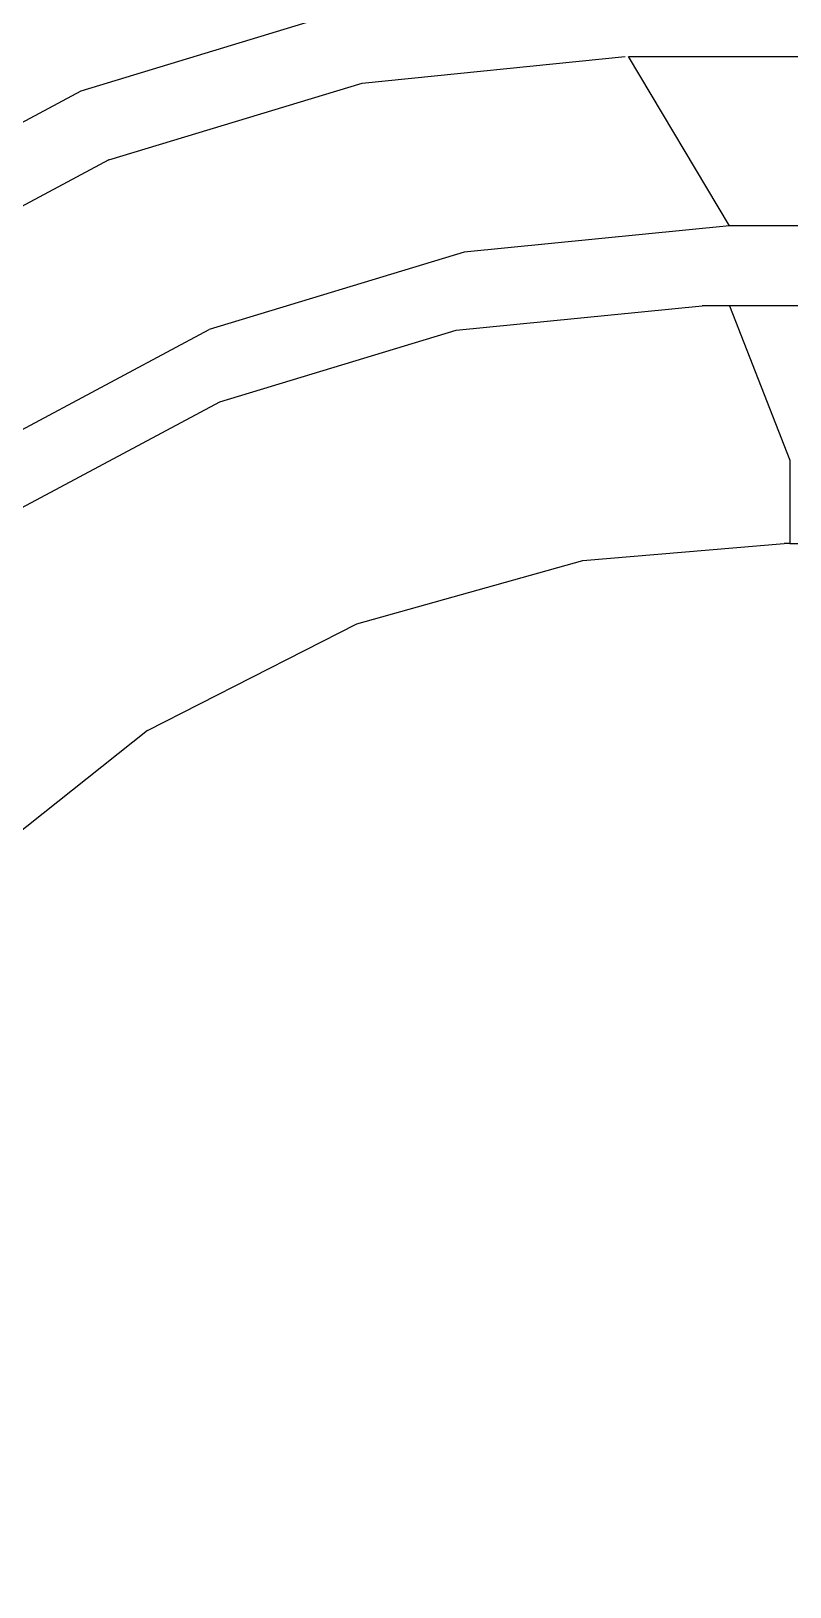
# Model space of a CAD drawing. Extents: x 0 to 153, y -230 to 0.
# Drawn here: x 24.35 to 36.66, y -38.02 to -12.78 of the extents above; entities that cross this region are included whole.
import ezdxf

# ---------------------------------------------------------------- set-up
doc = ezdxf.new("R2010")
doc.units = 0
doc.header["$MEASUREMENT"] = 0
for name, color, linetype in [('Layer1', 252, 'CONTINUOUS'), ('Layer2', 252, 'CONTINUOUS'), ('Layer3', 254, 'CONTINUOUS')]:
    doc.layers.add(name, color=color, linetype=linetype)

msp = doc.modelspace()

# ---------------------------------------------------------------- linework, layer by layer
at = {"layer": 'Layer1', "linetype": 'Continuous', "invisible_edges": 15}
for points in [[(25.732, -10.027, 166.833), (25.732, -10.027, 166.833), (19.206, -12.857, 221.002), (27.325, -9.035, 221.002)], [(19.206, -12.857, 221.002), (19.206, -12.857, 221.002), (23.855, -10.886, 154.7), (25.732, -10.027, 166.833)], [(119.13, -14.068, 88.323), (33.868, -14.068, 88.323), (32.306, -11.451, 127.219), (120.692, -11.451, 127.219)], [(25.897, -12.61, 125.414), (25.897, -12.61, 125.414), (29.53, -11.682, 126.609), (26.672, -13.798, 107.487)], [(26.672, -13.798, 107.487), (26.672, -13.798, 107.487), (29.924, -13.017, 107.565), (29.53, -11.682, 126.609)], [(29.53, -11.682, 126.609), (29.53, -11.682, 126.609), (33.092, -12.766, 107.675), (29.924, -13.017, 107.565)], [(24.768, -13.039, 125.147), (24.768, -13.039, 125.147), (23.72, -12.385, 127.853), (24.662, -12.041, 127.853)], [(25.897, -12.61, 125.414), (25.897, -12.61, 125.414), (24.768, -13.039, 125.147), (24.662, -12.041, 127.853)], [(22.381, -14.168, 125.063), (22.381, -14.168, 125.063), (24.768, -13.039, 125.147), (23.72, -12.385, 127.853)], [(26.672, -13.798, 107.487), (26.672, -13.798, 107.487), (24.768, -13.039, 125.147), (25.897, -12.61, 125.414)], [(33.737, -14.068, 88.321), (33.868, -14.068, 88.323), (33.092, -12.766, 107.675), (29.924, -13.017, 107.565)], [(22.381, -14.168, 125.063), (22.381, -14.168, 125.063), (24.768, -13.039, 125.147), (26.672, -13.798, 107.487)], [(29.924, -13.017, 107.565), (29.924, -13.017, 107.565), (25.962, -15.647, 88.142), (29.765, -14.486, 88.208)], [(25.962, -15.647, 88.142), (25.962, -15.647, 88.142), (26.672, -13.798, 107.487), (29.924, -13.017, 107.565)], [(33.737, -14.068, 88.321), (33.737, -14.068, 88.321), (29.765, -14.486, 88.208), (29.924, -13.017, 107.565)], [(23.696, -15.032, 107.451), (23.696, -15.032, 107.451), (26.672, -13.798, 107.487), (22.381, -14.168, 125.063)], [(25.962, -15.647, 88.142), (25.962, -15.647, 88.142), (23.696, -15.032, 107.451), (26.672, -13.798, 107.487)], [(30.857, -14.991, 85.992), (30.857, -14.991, 85.992), (29.765, -14.486, 88.208), (33.737, -14.068, 88.321)], [(33.737, -15.488, 83.675), (33.737, -15.488, 83.675), (30.857, -14.991, 85.992), (33.737, -14.068, 88.321)], [(33.737, -15.488, 83.675), (34.057, -15.484, 83.686), (33.869, -14.068, 88.323), (33.737, -14.068, 88.321)], [(34.057, -15.484, 83.686), (33.868, -14.068, 88.323), (119.13, -14.068, 88.323), (118.942, -15.484, 83.686)], [(25.354, -16.639, 85.992), (25.354, -16.639, 85.992), (25.962, -15.647, 88.142), (29.765, -14.486, 88.208)], [(25.354, -16.639, 85.992), (25.354, -16.639, 85.992), (28.044, -15.616, 85.992), (29.765, -14.486, 88.208)], [(30.857, -14.991, 85.992), (30.857, -14.991, 85.992), (28.044, -15.616, 85.992), (29.765, -14.486, 88.208)], [(25.962, -15.647, 88.142), (25.962, -15.647, 88.142), (22.641, -17.382, 88.125), (23.696, -15.032, 107.451)], [(29.77, -15.973, 83.455), (29.77, -15.973, 83.455), (28.044, -15.616, 85.992), (30.857, -14.991, 85.992)], [(33.737, -15.488, 83.675), (33.737, -15.488, 83.675), (29.77, -15.973, 83.455), (30.857, -14.991, 85.992)], [(28.044, -15.616, 85.992), (28.044, -15.616, 85.992), (28.271, -16.372, 83.406), (25.354, -16.639, 85.992)], [(29.77, -15.973, 83.455), (29.77, -15.973, 83.455), (28.271, -16.372, 83.406), (28.044, -15.616, 85.992)], [(34.797, -16.724, 65.256), (34.797, -16.724, 65.256), (29.77, -15.973, 83.455), (33.737, -15.488, 83.675)], [(33.737, -15.488, 83.675), (34.057, -15.484, 83.686), (34.797, -16.724, 65.256)], [(117.445, -17.994, 46.393), (35.554, -17.994, 46.393), (34.057, -15.484, 83.686), (118.942, -15.484, 83.686)], [(22.836, -18.046, 85.992), (22.836, -18.046, 85.992), (22.641, -17.382, 88.125), (25.962, -15.647, 88.142)], [(22.836, -18.046, 85.992), (22.836, -18.046, 85.992), (25.354, -16.639, 85.992), (25.962, -15.647, 88.142)], [(28.687, -17.707, 65.077), (28.687, -17.707, 65.077), (28.271, -16.372, 83.406), (29.77, -15.973, 83.455)], [(29.77, -15.973, 83.455), (29.77, -15.973, 83.455), (28.687, -17.707, 65.077), (31.782, -16.964, 65.151)], [(34.797, -16.724, 65.256), (34.797, -16.724, 65.256), (31.782, -16.964, 65.151), (29.77, -15.973, 83.455)], [(28.271, -16.372, 83.406), (28.271, -16.372, 83.406), (26.197, -17.141, 83.369), (25.354, -16.639, 85.992)], [(28.687, -17.707, 65.077), (28.687, -17.707, 65.077), (25.854, -18.881, 65.042), (28.271, -16.372, 83.406)], [(28.271, -16.372, 83.406), (28.271, -16.372, 83.406), (26.197, -17.141, 83.369), (25.854, -18.881, 65.042)], [(26.197, -17.141, 83.369), (26.197, -17.141, 83.369), (25.354, -16.639, 85.992), (22.836, -18.046, 85.992)], [(34.797, -16.724, 65.256), (31.782, -16.964, 65.151), (35.554, -17.994, 46.393)], [(23.274, -18.712, 83.386), (23.274, -18.712, 83.386), (26.197, -17.141, 83.369), (22.836, -18.046, 85.992)], [(25.854, -18.881, 65.042), (25.854, -18.881, 65.042), (23.274, -18.712, 83.386), (26.197, -17.141, 83.369)], [(31.782, -16.964, 65.151), (31.782, -16.964, 65.151), (28.439, -19.33, 46.251), (31.635, -18.394, 46.297)], [(28.439, -19.33, 46.251), (28.439, -19.33, 46.251), (28.687, -17.707, 65.077), (31.782, -16.964, 65.151)], [(35.554, -17.994, 46.393), (35.554, -17.994, 46.393), (31.635, -18.394, 46.297), (31.782, -16.964, 65.151)], [(28.687, -17.707, 65.077), (28.687, -17.707, 65.077), (25.382, -20.825, 46.242), (28.439, -19.33, 46.251)], [(25.382, -20.825, 46.242), (25.382, -20.825, 46.242), (25.854, -18.881, 65.042), (28.687, -17.707, 65.077)], [(32.625, -18.916, 44.214), (32.625, -18.916, 44.214), (31.635, -18.394, 46.297), (35.554, -17.994, 46.393)], [(35.493, -18.752, 44.069), (35.493, -18.752, 44.069), (32.625, -18.916, 44.214), (35.554, -17.994, 46.393)], [(117.566, -19.509, 41.749), (117.445, -17.994, 46.393), (35.554, -17.994, 46.393), (35.432, -19.509, 41.749)], [(29.886, -19.54, 44.214), (29.886, -19.54, 44.214), (28.439, -19.33, 46.251), (31.635, -18.394, 46.297)], [(29.886, -19.54, 44.214), (29.886, -19.54, 44.214), (32.625, -18.916, 44.214), (31.635, -18.394, 46.297)], [(23.274, -18.712, 83.386), (23.274, -18.712, 83.386), (23.172, -20.523, 65.045), (25.854, -18.881, 65.042)], [(25.854, -18.881, 65.042), (25.854, -18.881, 65.042), (23.172, -20.523, 65.045), (25.382, -20.825, 46.242)], [(31.527, -19.882, 41.909), (31.527, -19.882, 41.909), (29.886, -19.54, 44.214), (32.625, -18.916, 44.214)], [(35.432, -19.509, 41.749), (35.432, -19.509, 41.749), (31.527, -19.882, 41.909), (32.625, -18.916, 44.214)], [(35.432, -19.509, 41.749), (35.432, -19.509, 41.749), (32.625, -18.916, 44.214), (35.493, -18.752, 44.069)], [(25.382, -20.825, 46.242), (25.382, -20.825, 46.242), (24.835, -21.967, 44.214), (28.439, -19.33, 46.251)], [(24.835, -21.967, 44.214), (24.835, -21.967, 44.214), (27.273, -20.562, 44.214), (28.439, -19.33, 46.251)], [(28.439, -19.33, 46.251), (28.439, -19.33, 46.251), (27.273, -20.562, 44.214), (29.886, -19.54, 44.214)], [(30.1, -20.236, 41.98), (30.1, -20.236, 41.98), (27.273, -20.562, 44.214), (29.886, -19.54, 44.214)], [(31.527, -19.882, 41.909), (31.527, -19.882, 41.909), (30.1, -20.236, 41.98), (29.886, -19.54, 44.214)], [(35.432, -19.509, 41.634), (35.432, -19.509, 41.634), (31.527, -19.882, 41.793), (32.834, -21.461, 15.903)], [(32.834, -21.461, 15.903), (32.834, -21.461, 15.903), (36.087, -21.101, 16.857), (35.432, -19.509, 41.634)], [(116.343, -21.095, 16.947), (36.656, -21.095, 16.947), (35.432, -19.509, 41.634), (117.566, -19.509, 41.634)], [(36.087, -21.101, 16.857), (36.656, -21.095, 16.947), (35.432, -19.509, 41.634)], [(31.527, -19.882, 41.793), (31.527, -19.882, 41.793), (30.1, -20.236, 41.864), (31.052, -21.906, 15.589)], [(32.834, -21.461, 15.903), (32.834, -21.461, 15.903), (31.052, -21.906, 15.589), (31.527, -19.882, 41.793)], [(27.273, -20.562, 44.214), (27.273, -20.562, 44.214), (28.612, -20.738, 42.062), (30.1, -20.236, 41.98)], [(30.1, -20.236, 41.864), (30.1, -20.236, 41.864), (28.612, -20.738, 41.946), (29.996, -22.258, 15.463)], [(31.052, -21.906, 15.589), (31.052, -21.906, 15.589), (29.996, -22.258, 15.463), (30.1, -20.236, 41.864)], [(25.382, -20.825, 46.242), (25.382, -20.825, 46.242), (22.361, -23.051, 46.27), (23.172, -20.523, 65.045)], [(28.612, -20.738, 42.062), (28.612, -20.738, 42.062), (24.835, -21.967, 44.214), (27.273, -20.562, 44.214)], [(22.612, -23.733, 44.214), (22.612, -23.733, 44.214), (22.361, -23.051, 46.27), (25.382, -20.825, 46.242)], [(24.835, -21.967, 44.214), (24.835, -21.967, 44.214), (22.612, -23.733, 44.214), (25.382, -20.825, 46.242)], [(25.687, -22.185, 42.22), (25.687, -22.185, 42.22), (28.612, -20.738, 42.062), (24.835, -21.967, 44.214)], [(28.612, -20.738, 41.946), (28.612, -20.738, 41.946), (25.687, -22.185, 42.105), (27.069, -23.621, 15.346)], [(29.996, -22.258, 15.463), (29.996, -22.258, 15.463), (27.069, -23.621, 15.346), (28.612, -20.738, 41.946)], [(36.657, -21.097, 2.254), (17.748, -115.146, 2.254), (17.749, -77.244, 2.254)], [(36.657, -21.097, 2.254), (36.657, -208.905, 2.254), (17.748, -115.146, 2.254)], [(36.657, -21.097, 2.254), (17.749, -77.244, 2.254), (17.752, -39.051, 2.254)], [(17.788, -37.896, 2.254), (17.752, -39.049, 2.254), (36.656, -21.095, 2.254)], [(36.563, -21.095, 2.254), (17.887, -36.835, 2.254), (17.788, -37.896, 2.254)], [(36.563, -21.095, 2.254), (36.656, -21.095, 2.254), (17.788, -37.896, 2.254)], [(18.289, -34.654, 2.254), (17.887, -36.835, 2.254), (36.563, -21.095, 2.254)], [(20.648, -29.64, 2.254), (18.289, -34.654, 2.254), (36.563, -21.095, 2.254)], [(36.563, -21.095, 2.254), (20.648, -29.64, 2.254), (25.174, -24.864, 2.254)], [(25.174, -24.864, 2.254), (30.104, -22.219, 2.254), (36.563, -21.095, 2.254)], [(33.146, -21.402, 15.972), (36.563, -21.095, 2.254), (30.104, -22.219, 2.254)], [(36.563, -21.095, 2.254), (36.087, -21.101, 16.857), (33.146, -21.402, 15.972)], [(36.087, -21.101, 16.857), (36.656, -21.095, 16.947), (36.563, -21.095, 2.254)], [(116.343, -21.095, 2.254), (36.562, -21.095, 2.254), (36.656, -21.095, 16.947), (116.343, -21.095, 16.947)], [(30.104, -22.219, 2.254), (33.146, -21.402, 15.972), (30.105, -22.218, 15.474)], [(22.722, -24.449, 42.393), (22.722, -24.449, 42.393), (22.612, -23.733, 44.214), (24.835, -21.967, 44.214)], [(22.722, -24.449, 42.393), (22.722, -24.449, 42.393), (25.687, -22.185, 42.22), (24.835, -21.967, 44.214)], [(25.687, -22.185, 42.105), (25.687, -22.185, 42.105), (22.722, -24.449, 42.277), (25.171, -24.865, 15.487)], [(27.069, -23.621, 15.346), (27.069, -23.621, 15.346), (25.171, -24.865, 15.487), (25.687, -22.185, 42.105)], [(30, -22.256, 15.464), (30.104, -22.219, 2.254), (25.174, -24.864, 2.254)], [(27.071, -23.62, 15.346), (30, -22.256, 15.464), (25.174, -24.864, 2.254)], [(30, -22.256, 15.464), (30.105, -22.218, 15.474), (30.104, -22.219, 2.254)], [(25.171, -24.865, 15.487), (27.071, -23.62, 15.346), (25.174, -24.864, 2.254)], [(22.722, -24.449, 42.277), (22.722, -24.449, 42.277), (22.2, -27.609, 16.262), (24.48, -25.405, 15.594)], [(25.171, -24.865, 15.487), (25.171, -24.865, 15.487), (24.48, -25.405, 15.594), (22.722, -24.449, 42.277)], [(24.48, -25.404, 15.594), (25.174, -24.864, 2.254), (20.648, -29.64, 2.254)], [(24.48, -25.404, 15.594), (25.171, -24.865, 15.487), (25.174, -24.864, 2.254)], [(22.191, -27.619, 16.266), (24.48, -25.404, 15.594), (20.648, -29.64, 2.254)]]:
    msp.add_3dface(points, dxfattribs=at)
at = {"layer": 'Layer2', "linetype": 'Continuous'}
for points, invisible_edges in [([(26.201, -11.735, 105.397), (26.201, -11.735, 105.397), (22.877, -13.088, 105.354), (21.715, -11.855, 126.158)], 15), ([(25.156, -13.758, 85.377), (25.156, -13.758, 85.377), (22.877, -13.088, 105.354), (26.201, -11.735, 105.397)], 15), ([(29.483, -12.444, 85.381), (29.483, -12.444, 85.381), (25.156, -13.758, 85.377), (26.201, -11.735, 105.397)], 13), ([(29.483, -12.444, 85.381), (29.483, -12.444, 85.381), (29.497, -12.514, 85.076), (25.156, -13.758, 85.377)], 15), ([(25.156, -13.758, 85.377), (25.156, -13.758, 85.377), (25.183, -13.824, 85.074), (29.497, -12.514, 85.076)], 15), ([(29.497, -12.514, 85.076), (29.497, -12.514, 85.076), (29.532, -12.687, 84.791), (25.183, -13.824, 85.074)], 15), ([(29.532, -12.687, 84.791), (29.532, -12.687, 84.791), (29.584, -12.947, 84.577), (33.98, -12.407, 84.645)], 15), ([(33.98, -12.407, 84.645), (33.98, -12.407, 84.645), (30.109, -13.15, 84.469), (29.584, -12.947, 84.577)], 15), ([(33.98, -12.407, 84.645), (33.98, -12.407, 84.645), (33.603, -12.801, 84.471), (30.109, -13.15, 84.469)], 15), ([(33.98, -12.407, 84.645), (33.98, -12.797, 84.471), (33.603, -12.801, 84.471), (33.98, -12.407, 84.645)], 15), ([(33.98, -12.797, 84.471), (33.98, -12.797, 84.471), (34.037, -12.797, 84.471), (33.98, -12.407, 84.645)], 15), ([(33.98, -12.407, 84.645), (34.037, -12.797, 84.471), (118.962, -12.797, 84.471), (119.02, -12.407, 84.645)], 15), ([(29.532, -12.687, 84.791), (29.532, -12.687, 84.791), (25.251, -13.987, 84.79), (25.183, -13.824, 85.074)], 15), ([(25.251, -13.987, 84.79), (25.251, -13.987, 84.79), (29.584, -12.947, 84.577), (29.532, -12.687, 84.791)], 15), ([(29.668, -13.379, 84.415), (29.668, -13.379, 84.415), (33.603, -12.801, 84.471), (33.981, -12.944, 84.415)], 15), ([(29.668, -13.379, 84.415), (29.668, -13.379, 84.415), (30.109, -13.15, 84.469), (33.603, -12.801, 84.471)], 15), ([(33.98, -12.797, 84.471), (33.981, -12.944, 84.415), (33.603, -12.801, 84.471), (33.98, -12.797, 84.471)], 15), ([(34.037, -12.797, 84.471), (34.037, -12.942, 84.417), (33.98, -12.797, 84.471), (34.037, -12.797, 84.471)], 15), ([(33.98, -12.797, 84.471), (33.981, -12.944, 84.415), (34.037, -12.942, 84.417), (33.98, -12.797, 84.471)], 15), ([(118.962, -12.797, 84.471), (118.962, -12.942, 84.417), (34.037, -12.942, 84.417), (34.037, -12.797, 84.471)], 15), ([(25.156, -13.758, 85.377), (25.156, -13.758, 85.377), (19.726, -14.993, 105.356), (22.877, -13.088, 105.354)], 15), ([(29.584, -12.947, 84.577), (29.584, -12.947, 84.577), (25.353, -14.232, 84.577), (25.251, -13.987, 84.79)], 15), ([(25.353, -14.232, 84.577), (25.353, -14.232, 84.577), (29.584, -12.947, 84.577), (30.109, -13.15, 84.469)], 15), ([(33.981, -12.944, 84.415), (33.981, -12.944, 84.415), (33.981, -13.073, 84.31), (29.668, -13.379, 84.415)], 15), ([(29.694, -13.506, 84.31), (29.694, -13.506, 84.31), (29.668, -13.379, 84.415), (33.981, -13.073, 84.31)], 15), ([(33.981, -13.16, 84.168), (33.981, -13.16, 84.168), (29.694, -13.506, 84.31), (33.981, -13.073, 84.31)], 15), ([(34.037, -13.072, 84.311), (34.037, -13.072, 84.311), (34.037, -12.942, 84.417), (33.981, -12.944, 84.415)], 15), ([(34.037, -13.072, 84.311), (34.037, -13.072, 84.311), (33.981, -13.073, 84.31), (33.981, -12.944, 84.415)], 15), ([(34.037, -13.16, 84.168), (34.037, -13.16, 84.168), (33.981, -13.073, 84.31), (34.037, -13.072, 84.311)], 15), ([(34.037, -13.16, 84.168), (34.037, -13.16, 84.168), (33.981, -13.16, 84.168), (33.981, -13.073, 84.31)], 15), ([(34.037, -12.942, 84.417), (34.037, -13.072, 84.311), (118.962, -13.072, 84.311), (118.962, -12.942, 84.417)], 15), ([(118.962, -13.072, 84.311), (118.962, -13.16, 84.168), (34.037, -13.16, 84.168), (34.037, -13.072, 84.311)], 15), ([(26.083, -14.272, 84.467), (26.083, -14.272, 84.467), (25.353, -14.232, 84.577), (30.109, -13.15, 84.469)], 15), ([(30.109, -13.15, 84.469), (30.109, -13.15, 84.469), (29.668, -13.379, 84.415), (26.083, -14.272, 84.467)], 15), ([(29.694, -13.506, 84.31), (29.694, -13.506, 84.31), (29.711, -13.592, 84.169), (33.981, -13.16, 84.168)], 15), ([(33.982, -13.196, 84.014), (33.982, -13.196, 84.014), (29.711, -13.592, 84.169), (33.981, -13.16, 84.168)], 15), ([(29.711, -13.592, 84.169), (29.711, -13.592, 84.169), (29.718, -13.627, 84.015), (33.982, -13.196, 84.014)], 15), ([(31.504, -14.845, 63.339), (31.504, -14.845, 63.339), (29.718, -13.627, 84.015), (33.982, -13.196, 84.014)], 11), ([(31.504, -14.845, 63.339), (33.982, -13.196, 84.014), (34.037, -13.196, 84.014), (35.675, -15.941, 43.217)], 15), ([(34.037, -13.196, 84.014), (34.037, -13.196, 84.014), (33.981, -13.16, 84.168), (34.037, -13.16, 84.168)], 15), ([(34.037, -13.196, 84.014), (34.037, -13.196, 84.014), (33.982, -13.196, 84.014), (33.981, -13.16, 84.168)], 15), ([(34.037, -13.16, 84.168), (34.037, -13.196, 84.014), (118.962, -13.196, 84.014), (118.962, -13.16, 84.168)], 15), ([(29.668, -13.379, 84.415), (29.668, -13.379, 84.415), (25.513, -14.637, 84.415), (26.083, -14.272, 84.467)], 15), ([(29.668, -13.379, 84.415), (29.668, -13.379, 84.415), (29.694, -13.506, 84.31), (25.513, -14.637, 84.415)], 15), ([(29.694, -13.506, 84.31), (29.694, -13.506, 84.31), (25.563, -14.756, 84.311), (25.513, -14.637, 84.415)], 15), ([(25.563, -14.756, 84.311), (25.563, -14.756, 84.311), (29.711, -13.592, 84.169), (29.694, -13.506, 84.31)], 15), ([(29.711, -13.592, 84.169), (29.711, -13.592, 84.169), (25.596, -14.838, 84.17), (25.563, -14.756, 84.311)], 15), ([(25.596, -14.838, 84.17), (25.596, -14.838, 84.17), (29.718, -13.627, 84.015), (29.711, -13.592, 84.169)], 15), ([(25.156, -13.758, 85.377), (25.156, -13.758, 85.377), (21.185, -15.882, 85.376), (19.726, -14.993, 105.356)], 13), ([(21.185, -15.882, 85.376), (21.185, -15.882, 85.376), (25.183, -13.824, 85.074), (25.156, -13.758, 85.377)], 15), ([(25.183, -13.824, 85.074), (25.183, -13.824, 85.074), (21.225, -15.942, 85.073), (21.185, -15.882, 85.376)], 15), ([(21.225, -15.942, 85.073), (21.225, -15.942, 85.073), (25.251, -13.987, 84.79), (25.183, -13.824, 85.074)], 15), ([(29.718, -13.627, 84.015), (29.718, -13.627, 84.015), (25.61, -14.871, 84.017), (25.596, -14.838, 84.17)], 15), ([(31.504, -14.845, 63.339), (31.504, -14.845, 63.339), (25.61, -14.871, 84.017), (29.718, -13.627, 84.015)], 11), ([(25.251, -13.987, 84.79), (25.251, -13.987, 84.79), (21.323, -16.089, 84.789), (21.225, -15.942, 85.073)], 15), ([(21.323, -16.089, 84.789), (21.323, -16.089, 84.789), (25.353, -14.232, 84.577), (25.251, -13.987, 84.79)], 15), ([(25.353, -14.232, 84.577), (25.353, -14.232, 84.577), (21.47, -16.309, 84.577), (21.323, -16.089, 84.789)], 15), ([(21.47, -16.309, 84.577), (21.47, -16.309, 84.577), (22.747, -15.86, 84.469), (25.353, -14.232, 84.577)], 15), ([(25.353, -14.232, 84.577), (25.353, -14.232, 84.577), (22.747, -15.86, 84.469), (26.083, -14.272, 84.467)], 15), ([(26.083, -14.272, 84.467), (26.083, -14.272, 84.467), (25.513, -14.637, 84.415), (22.747, -15.86, 84.469)], 15), ([(22.747, -15.86, 84.469), (22.747, -15.86, 84.469), (21.689, -16.682, 84.416), (25.513, -14.637, 84.415)], 15), ([(21.689, -16.682, 84.416), (21.689, -16.682, 84.416), (25.563, -14.756, 84.311), (25.513, -14.637, 84.415)], 15), ([(21.689, -16.682, 84.416), (21.689, -16.682, 84.416), (21.76, -16.788, 84.312), (25.563, -14.756, 84.311)], 15), ([(25.563, -14.756, 84.311), (25.563, -14.756, 84.311), (25.596, -14.838, 84.17), (21.76, -16.788, 84.312)], 15), ([(25.596, -14.838, 84.17), (25.596, -14.838, 84.17), (21.809, -16.861, 84.172), (21.76, -16.788, 84.312)], 15), ([(21.809, -16.861, 84.172), (21.809, -16.861, 84.172), (25.61, -14.871, 84.017), (25.596, -14.838, 84.17)], 15), ([(21.829, -16.891, 84.019), (21.829, -16.891, 84.019), (21.809, -16.861, 84.172), (25.61, -14.871, 84.017)], 15), ([(25.61, -14.871, 84.017), (25.61, -14.871, 84.017), (21.829, -16.891, 84.019), (24.9, -16.981, 63.217)], 13), ([(28.056, -15.673, 63.256), (28.056, -15.673, 63.256), (24.9, -16.981, 63.217), (25.61, -14.871, 84.017)], 15), ([(25.61, -14.871, 84.017), (25.61, -14.871, 84.017), (28.056, -15.673, 63.256), (31.504, -14.845, 63.339)], 15), ([(31.374, -16.367, 43.21), (31.374, -16.367, 43.21), (28.056, -15.673, 63.256), (31.504, -14.845, 63.339)], 15), ([(35.675, -15.941, 43.217), (35.675, -15.941, 43.217), (31.374, -16.367, 43.21), (31.504, -14.845, 63.339)], 13), ([(27.235, -17.623, 43.207), (27.235, -17.623, 43.207), (24.9, -16.981, 63.217), (28.056, -15.673, 63.256)], 15), ([(31.374, -16.367, 43.21), (31.374, -16.367, 43.21), (27.235, -17.623, 43.207), (28.056, -15.673, 63.256)], 13), ([(31.374, -16.366, 43.21), (31.374, -16.366, 43.21), (35.675, -16.072, 42.781), (35.675, -15.939, 43.217)], 15), ([(31.389, -16.441, 42.894), (31.389, -16.441, 42.894), (31.374, -16.366, 43.21), (35.675, -16.072, 42.781)], 15), ([(35.675, -16.204, 42.603), (35.675, -16.204, 42.603), (31.389, -16.441, 42.894), (35.675, -16.072, 42.781)], 15), ([(117.324, -16.072, 42.781), (117.324, -15.941, 43.217), (35.675, -15.941, 43.217), (35.675, -16.072, 42.781)], 15), ([(35.675, -16.204, 42.603), (35.675, -16.072, 42.781), (117.324, -16.072, 42.781), (117.324, -16.204, 42.603)], 15), ([(27.235, -17.622, 43.207), (27.235, -17.622, 43.207), (31.389, -16.441, 42.894), (31.374, -16.366, 43.21)], 15), ([(31.426, -16.627, 42.6), (31.426, -16.627, 42.6), (31.389, -16.441, 42.894), (35.675, -16.204, 42.603)], 15), ([(35.675, -16.385, 42.448), (35.675, -16.385, 42.448), (31.426, -16.627, 42.6), (35.675, -16.204, 42.603)], 15), ([(31.481, -16.905, 42.388), (31.481, -16.905, 42.388), (31.426, -16.627, 42.6), (35.675, -16.385, 42.448)], 15), ([(35.675, -16.385, 42.448), (35.675, -16.385, 42.448), (33.524, -16.894, 42.293), (31.481, -16.905, 42.388)], 15), ([(35.675, -16.385, 42.448), (35.675, -16.385, 42.448), (35.18, -16.806, 42.29), (33.524, -16.894, 42.293)], 15), ([(35.237, -16.806, 42.29), (35.237, -16.806, 42.29), (35.18, -16.806, 42.29), (35.675, -16.385, 42.448)], 15), ([(35.675, -16.804, 42.29), (35.675, -16.804, 42.29), (35.237, -16.806, 42.29), (35.675, -16.385, 42.448)], 15), ([(117.324, -16.385, 42.448), (117.324, -16.204, 42.603), (35.675, -16.204, 42.603), (35.675, -16.385, 42.448)], 15), ([(35.675, -16.804, 42.29), (35.675, -16.385, 42.448), (117.324, -16.385, 42.448), (117.324, -16.804, 42.29)], 15), ([(27.235, -17.622, 43.207), (27.235, -17.622, 43.207), (27.264, -17.693, 42.891), (31.389, -16.441, 42.894)], 15), ([(31.389, -16.441, 42.894), (31.389, -16.441, 42.894), (31.426, -16.627, 42.6), (27.264, -17.693, 42.891)], 15), ([(27.264, -17.693, 42.891), (27.264, -17.693, 42.891), (27.337, -17.869, 42.599), (31.426, -16.627, 42.6)], 15), ([(27.337, -17.869, 42.599), (27.337, -17.869, 42.599), (31.481, -16.905, 42.388), (31.426, -16.627, 42.6)], 15), ([(24.9, -16.981, 63.217), (24.9, -16.981, 63.217), (21.914, -18.81, 63.22), (21.829, -16.891, 84.019)], 15), ([(33.524, -16.894, 42.293), (33.524, -16.894, 42.293), (29.85, -17.564, 42.299), (31.481, -16.905, 42.388)], 15), ([(29.85, -17.564, 42.299), (29.85, -17.564, 42.299), (31.195, -17.383, 42.244), (33.524, -16.894, 42.293)], 15), ([(31.195, -17.383, 42.244), (31.195, -17.383, 42.244), (33.524, -16.894, 42.293), (35.237, -16.964, 42.24)], 15), ([(33.524, -16.894, 42.293), (33.524, -16.894, 42.293), (35.237, -16.964, 42.24), (35.237, -16.806, 42.29)], 15), ([(35.675, -16.804, 42.29), (35.675, -16.804, 42.29), (35.675, -16.961, 42.241), (35.237, -16.806, 42.29)], 15), ([(35.675, -16.961, 42.241), (35.237, -16.964, 42.24), (35.237, -16.806, 42.29), (35.675, -16.961, 42.241)], 15), ([(117.324, -16.961, 42.241), (117.324, -16.804, 42.29), (35.675, -16.804, 42.29), (35.675, -16.961, 42.241)], 15), ([(27.235, -17.623, 43.207), (27.235, -17.623, 43.207), (21.914, -18.81, 63.22), (24.9, -16.981, 63.217)], 15), ([(31.481, -16.905, 42.388), (31.481, -16.905, 42.388), (27.446, -18.13, 42.387), (27.337, -17.869, 42.599)], 15), ([(29.85, -17.564, 42.299), (29.85, -17.564, 42.299), (27.446, -18.13, 42.387), (31.481, -16.905, 42.388)], 15), ([(35.237, -16.964, 42.24), (35.237, -16.964, 42.24), (35.237, -17.104, 42.134), (31.195, -17.383, 42.244)], 15), ([(31.195, -17.383, 42.244), (31.195, -17.383, 42.244), (31.22, -17.511, 42.139), (35.237, -17.104, 42.134)], 15), ([(31.22, -17.511, 42.139), (31.22, -17.511, 42.139), (35.236, -17.199, 41.986), (35.237, -17.104, 42.134)], 15), ([(35.236, -17.199, 41.986), (35.236, -17.199, 41.986), (35.237, -17.104, 42.134), (35.675, -17.199, 41.984)], 15), ([(35.675, -17.103, 42.134), (35.675, -17.103, 42.134), (35.675, -16.961, 42.241), (35.237, -16.964, 42.24)], 15), ([(35.675, -17.103, 42.134), (35.675, -17.103, 42.134), (35.237, -17.104, 42.134), (35.237, -16.964, 42.24)], 15), ([(35.675, -17.199, 41.984), (35.675, -17.199, 41.984), (35.237, -17.104, 42.134), (35.675, -17.103, 42.134)], 15), ([(35.675, -16.961, 42.241), (35.675, -17.103, 42.134), (117.324, -17.103, 42.134), (117.324, -16.961, 42.241)], 15), ([(35.675, -17.199, 41.984), (35.675, -17.103, 42.134), (117.324, -17.103, 42.134), (117.324, -17.199, 41.984)], 15), ([(27.318, -18.571, 42.25), (27.318, -18.571, 42.25), (29.85, -17.564, 42.299), (31.195, -17.383, 42.244)], 15), ([(31.195, -17.383, 42.244), (31.195, -17.383, 42.244), (31.22, -17.511, 42.139), (27.318, -18.571, 42.25)], 15), ([(31.22, -17.511, 42.139), (31.22, -17.511, 42.139), (31.237, -17.598, 41.996), (35.236, -17.199, 41.986)], 15), ([(31.237, -17.598, 41.996), (31.237, -17.598, 41.996), (35.236, -17.237, 41.825), (35.236, -17.199, 41.986)], 15), ([(35.236, -17.237, 41.825), (35.236, -17.237, 41.825), (31.244, -17.633, 41.841), (31.237, -17.598, 41.996)], 15), ([(36.562, -19.741, 2.749), (36.562, -19.741, 2.749), (31.244, -17.634, 41.726), (35.236, -17.238, 41.71)], 11), ([(35.676, -17.236, 41.825), (35.676, -17.236, 41.825), (35.236, -17.199, 41.986), (35.675, -17.199, 41.984)], 15), ([(35.236, -17.237, 41.825), (35.236, -17.237, 41.825), (35.236, -17.199, 41.986), (35.676, -17.236, 41.825)], 15), ([(35.676, -17.238, 41.709), (35.236, -17.238, 41.71), (36.562, -19.741, 2.749), (36.656, -19.741, 2.749)], 14), ([(117.324, -17.236, 41.825), (117.324, -17.199, 41.984), (35.675, -17.199, 41.984), (35.676, -17.236, 41.825)], 15), ([(35.676, -17.238, 41.709), (36.656, -19.741, 2.749), (116.343, -19.741, 2.749), (117.324, -17.238, 41.709)], 2), ([(21.914, -18.81, 63.22), (21.914, -18.81, 63.22), (23.436, -19.655, 43.206), (27.235, -17.623, 43.207)], 11), ([(23.436, -19.654, 43.206), (23.436, -19.654, 43.206), (27.264, -17.693, 42.891), (27.235, -17.622, 43.207)], 15), ([(26.072, -19.002, 42.308), (26.072, -19.002, 42.308), (27.446, -18.13, 42.387), (29.85, -17.564, 42.299)], 15), ([(27.318, -18.571, 42.25), (27.318, -18.571, 42.25), (26.072, -19.002, 42.308), (29.85, -17.564, 42.299)], 15), ([(27.364, -18.685, 42.145), (27.364, -18.685, 42.145), (27.318, -18.571, 42.25), (31.22, -17.511, 42.139)], 15), ([(31.22, -17.511, 42.139), (31.22, -17.511, 42.139), (31.237, -17.598, 41.996), (27.364, -18.685, 42.145)], 15), ([(31.237, -17.598, 41.996), (31.237, -17.598, 41.996), (27.396, -18.762, 42.006), (27.364, -18.685, 42.145)], 15), ([(27.396, -18.762, 42.006), (27.396, -18.762, 42.006), (31.244, -17.633, 41.841), (31.237, -17.598, 41.996)], 15), ([(31.244, -17.633, 41.841), (31.244, -17.633, 41.841), (27.409, -18.794, 41.857), (27.396, -18.762, 42.006)], 15), ([(32.57, -20.138, 2.727), (32.57, -20.138, 2.727), (27.409, -18.795, 41.741), (31.244, -17.634, 41.726)], 11), ([(31.244, -17.634, 41.726), (31.244, -17.634, 41.726), (32.57, -20.138, 2.727), (36.562, -19.741, 2.749)], 15), ([(27.264, -17.693, 42.891), (27.264, -17.693, 42.891), (23.479, -19.718, 42.89), (23.436, -19.654, 43.206)], 15), ([(23.479, -19.718, 42.89), (23.479, -19.718, 42.89), (27.337, -17.869, 42.599), (27.264, -17.693, 42.891)], 15), ([(27.337, -17.869, 42.599), (27.337, -17.869, 42.599), (23.585, -19.876, 42.598), (23.479, -19.718, 42.89)], 15), ([(23.585, -19.876, 42.598), (23.585, -19.876, 42.598), (27.446, -18.13, 42.387), (27.337, -17.869, 42.599)], 15), ([(27.446, -18.13, 42.387), (27.446, -18.13, 42.387), (23.742, -20.111, 42.387), (23.585, -19.876, 42.598)], 15), ([(23.742, -20.111, 42.387), (23.742, -20.111, 42.387), (26.072, -19.002, 42.308), (27.446, -18.13, 42.387)], 15), ([(23.754, -20.492, 42.256), (23.754, -20.492, 42.256), (26.072, -19.002, 42.308), (27.318, -18.571, 42.25)], 15), ([(27.318, -18.571, 42.25), (27.318, -18.571, 42.25), (27.364, -18.685, 42.145), (23.754, -20.492, 42.256)], 15), ([(23.819, -20.59, 42.151), (23.819, -20.59, 42.151), (23.754, -20.492, 42.256), (27.364, -18.685, 42.145)], 15), ([(23.819, -20.59, 42.151), (23.819, -20.59, 42.151), (27.396, -18.762, 42.006), (27.364, -18.685, 42.145)], 15), ([(27.396, -18.762, 42.006), (27.396, -18.762, 42.006), (23.863, -20.656, 42.015), (23.819, -20.59, 42.151)], 15), ([(23.863, -20.656, 42.015), (23.863, -20.656, 42.015), (27.409, -18.794, 41.857), (27.396, -18.762, 42.006)], 15), ([(23.881, -20.683, 41.869), (23.881, -20.683, 41.869), (23.863, -20.656, 42.015), (27.409, -18.794, 41.857)], 15), ([(25.204, -23.189, 2.716), (25.204, -23.189, 2.716), (23.881, -20.684, 41.754), (27.409, -18.795, 41.741)], 11), ([(28.728, -21.304, 2.715), (28.728, -21.304, 2.715), (25.204, -23.189, 2.716), (27.409, -18.795, 41.741)], 15), ([(27.409, -18.795, 41.741), (27.409, -18.795, 41.741), (28.728, -21.304, 2.715), (32.57, -20.138, 2.727)], 15), ([(23.119, -20.776, 42.315), (23.119, -20.776, 42.315), (23.754, -20.492, 42.256), (26.072, -19.002, 42.308)], 15), ([(26.072, -19.002, 42.308), (26.072, -19.002, 42.308), (23.119, -20.776, 42.315), (23.742, -20.111, 42.387)], 15), ([(32.57, -20.14, 2.727), (32.648, -20.531, 1.241), (36.563, -20.125, 1.282), (36.562, -19.743, 2.749)], 15), ([(36.562, -19.743, 2.749), (36.656, -19.743, 2.749), (36.656, -20.125, 1.282), (36.563, -20.125, 1.282)], 15), ([(36.656, -19.745, 2.749), (36.656, -20.126, 1.282), (76.5, -20.126, 1.281), (76.5, -19.744, 2.749)], 14), ([(28.728, -21.306, 2.715), (32.57, -20.14, 2.727), (32.648, -20.531, 1.241), (28.882, -21.678, 1.233)], 15), ([(32.648, -20.531, 1.241), (33.3, -21.371, -0.005), (36.563, -21.095, -0.005), (36.563, -20.125, 1.282)], 13), ([(36.563, -20.125, 1.282), (36.656, -20.125, 1.282), (36.656, -21.095, -0.005), (36.563, -21.095, -0.005)], 11), ([(36.656, -20.126, 1.282), (36.656, -21.095, -0.005), (76.5, -21.096, -0.005), (76.5, -20.126, 1.281)], 12), ([(23.881, -20.684, 41.754), (23.881, -20.684, 41.754), (23.217, -21.147, 41.755), (25.204, -23.189, 2.716)], 13), ([(28.882, -21.678, 1.233), (29.632, -22.395, -0.005), (33.3, -21.371, -0.005), (32.648, -20.531, 1.241)], 13), ([(17.466, -40.401, -0.005), (76.5, -21.097, -0.005), (36.656, -21.095, -0.005)], 15), ([(17.466, -40.216, -0.005), (33.3, -21.371, -0.005), (36.563, -21.095, -0.005)], 15), ([(17.466, -40.401, -0.005), (17.466, -40.216, -0.005), (36.563, -21.095, -0.005), (36.656, -21.095, -0.005)], 15), ([(135.534, -40.403, -0.005), (17.466, -40.401, -0.005), (76.5, -21.097, -0.005)], 15), ([(25.204, -23.189, 2.716), (25.204, -23.189, 2.716), (20.783, -23.224, 41.761), (23.217, -21.147, 41.755)], 11), ([(17.466, -40.216, -0.005), (29.632, -22.395, -0.005), (33.3, -21.371, -0.005)], 15), ([(25.204, -23.192, 2.716), (28.728, -21.306, 2.715), (28.882, -21.678, 1.233), (25.427, -23.526, 1.234)], 15), ([(25.427, -23.526, 1.234), (26.234, -24.125, -0.005), (29.632, -22.395, -0.005), (28.882, -21.678, 1.233)], 13), ([(17.466, -40.216, -0.005), (26.234, -24.125, -0.005), (29.632, -22.395, -0.005)], 15), ([(20.783, -23.224, 41.761), (20.783, -23.224, 41.761), (22.098, -25.74, 2.728), (25.204, -23.189, 2.716)], 15), ([(22.098, -25.743, 2.728), (25.204, -23.192, 2.716), (25.427, -23.526, 1.234), (22.381, -26.024, 1.242)], 15), ([(22.381, -26.024, 1.242), (25.427, -23.526, 1.234), (26.234, -24.125, -0.005), (23.252, -26.501, -0.005)], 11), ([(17.466, -40.216, -0.005), (23.252, -26.501, -0.005), (26.234, -24.125, -0.005)], 15)]:
    msp.add_3dface(points, dxfattribs=dict(at, invisible_edges=invisible_edges))
msp.add_3dface([(117.324, -15.941, 43.217), (35.675, -15.941, 43.217), (34.037, -13.196, 84.014), (118.962, -13.196, 84.014)], dxfattribs=at)
at = {"layer": 'Layer3', "linetype": 'Continuous'}
for points, invisible_edges in [([(6.378, -36.613, 205.002), (146.622, -36.613, 205.002), (125.24, -8.747, 205.002), (35.228, -7.764, 205.002)], 15), ([(35.228, -7.764, 205.002), (27.76, -8.747, 205.002), (6.378, -36.613, 205.002)], 14), ([(7.361, -29.145, 205.002), (6.378, -36.613, 205.002), (27.76, -8.747, 205.002)], 14), ([(27.76, -8.747, 205.002), (20.802, -11.628, 205.002), (7.361, -29.145, 205.002)], 14), ([(22.463, -13.153, 207.222), (29.633, -10.508, 207.222), (123.367, -10.508, 207.222), (130.537, -13.153, 207.222)], 10), ([(22.463, -13.153, 207.222), (29.633, -10.508, 207.222), (24.564, -11.538, 223.077)], 15), ([(19.562, -13.403, 224.077), (19.562, -13.403, 224.077), (24.433, -11.221, 223.841), (24.289, -10.875, 224.077)], 15), ([(19.562, -13.403, 224.077), (19.562, -13.403, 224.077), (19.77, -13.714, 223.842), (24.433, -11.221, 223.841)], 15), ([(19.77, -13.714, 223.842), (19.77, -13.714, 223.842), (24.529, -11.455, 223.478), (24.433, -11.221, 223.841)], 15), ([(24.529, -11.455, 223.478), (24.529, -11.455, 223.478), (19.91, -13.925, 223.479), (19.77, -13.714, 223.842)], 15), ([(19.91, -13.925, 223.479), (19.91, -13.925, 223.479), (19.961, -14, 223.079), (24.529, -11.455, 223.478)], 15), ([(19.961, -14, 223.079), (19.961, -14, 223.079), (24.564, -11.538, 223.077), (24.529, -11.455, 223.478)], 13), ([(19.961, -14, 223.079), (24.564, -11.538, 223.077), (22.463, -13.153, 207.222)], 15), ([(136.66, -17.725, 207.222), (130.537, -13.153, 207.222), (22.463, -13.153, 207.222), (16.34, -17.725, 207.222)], 10), ([(11.768, -23.848, 207.222), (16.34, -17.725, 207.222), (136.66, -17.725, 207.222), (141.233, -23.848, 207.222)], 10), ([(143.877, -31.019, 207.222), (141.233, -23.848, 207.222), (11.768, -23.848, 207.222), (9.123, -31.019, 207.222)], 10), ([(8.541, -36.557, 207.222), (9.123, -31.019, 207.222), (143.877, -31.019, 207.222), (144.459, -36.557, 207.222)], 10), ([(144.459, -36.557, 207.222), (8.541, -36.557, 207.222), (8.541, -82.696, 207.222), (144.459, -82.696, 207.222)], 15), ([(146.622, -36.613, 205.002), (6.378, -36.613, 205.002), (6.378, -193.677, 205.002), (146.622, -193.677, 205.002)], 15)]:
    msp.add_3dface(points, dxfattribs=dict(at, invisible_edges=invisible_edges))

doc.saveas('drawing.dxf')
